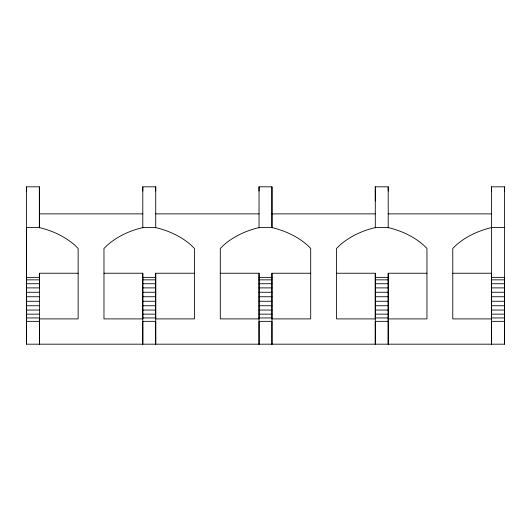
<?xml version="1.0" encoding="UTF-8"?>
<svg xmlns="http://www.w3.org/2000/svg" width="531" height="531" viewBox="0 0 531 531"><rect width="100%" height="100%" fill="white"/><g stroke="black" fill="none" stroke-linecap="round" stroke-linejoin="round"><path stroke-width="0.8" d="M504.443 227.573L491.527 227.573A76.696 54.228 0 0 0 456.248 245.056L452.784 248.442L452.777 318.905L491.527 318.905L491.533 186.819L504.45 186.819L504.45 344.181L26.55 344.181L26.557 186.819L39.354 186.819L39.473 227.925M39.354 186.819L39.347 227.567A76.776 54.288 0 0 1 74.645 245.056L78.143 248.462L78.143 318.899L39.467 318.899M78.143 273.233L39.4 273.233L39.467 344.181L39.467 321.348L26.61 321.361L26.55 344.181M103.976 273.233L142.793 273.233L142.793 318.899L103.976 318.899L103.976 248.442L107.468 245.043A76.65 54.202 0 0 1 142.793 227.573L155.709 227.573A76.696 54.228 0 0 1 190.994 245.056L194.459 248.435L194.459 318.899L155.709 318.899L155.709 273.233L194.459 273.233M142.799 227.925L142.799 186.819L155.716 186.819L155.716 191.041M155.716 186.819L155.716 227.925M271.958 227.925L271.958 186.819L259.042 186.819L259.042 227.925M220.292 273.239L259.042 273.239L259.042 318.899L220.292 318.899L220.292 248.435L223.757 245.056A76.696 54.228 0 0 1 259.042 227.573L271.958 227.573A76.696 54.228 0 0 1 307.237 245.056L310.701 248.435L310.701 318.905L271.952 318.899L271.958 273.239L310.701 273.239M271.958 227.573L271.958 186.819M375.284 200.95L375.291 186.819L388.207 186.819L388.207 191.041M336.535 273.239L375.284 273.239L375.284 318.905L336.535 318.905L336.535 248.435L339.999 245.056A76.696 54.228 0 0 1 375.284 227.573L388.201 227.573A76.696 54.228 0 0 1 423.486 245.056L426.951 248.442L426.951 318.905L388.201 318.905L388.201 273.239L426.951 273.239M375.291 227.925L375.291 186.819M388.207 227.925L388.207 186.819M39.394 227.733L39.473 213.867L142.799 213.874M39.473 213.867L39.347 227.567L26.55 227.567L26.61 321.361M388.201 318.905L388.201 344.181L388.201 273.239M26.55 277.394L39.407 277.374M26.557 279.864L39.413 279.85M26.57 283.746L39.427 283.727M26.577 287.908L39.433 287.888L39.4 273.233M26.583 292.276L39.44 292.262M26.59 296.763L39.447 296.749M26.596 301.283L39.453 301.263M26.603 305.75L39.46 305.73M26.61 310.071L39.467 310.051M26.61 314.166L39.467 314.146M26.61 317.956L39.467 317.936L39.467 344.181M155.716 213.874L259.042 213.874M271.958 213.874L375.291 213.874M388.207 213.874L491.533 213.874M452.777 273.239L491.527 273.239L491.533 344.181L491.533 321.348L504.45 321.348M142.793 277.374L155.709 277.374M259.042 277.374L271.958 277.374L271.958 344.181L271.958 321.348L259.042 321.348L259.042 344.181L259.042 273.239M375.284 277.374L388.042 277.374M491.527 277.374L504.443 277.374L504.45 344.181M142.793 279.85L155.709 279.85M259.042 279.85L271.958 279.85M375.284 279.85L388.042 279.85M491.527 279.85L504.443 279.85M142.793 283.727L155.709 283.727M259.042 283.727L271.958 283.727M375.284 283.733L388.042 283.727M491.527 283.733L504.443 283.733M142.799 287.895L155.709 287.888M259.042 287.895L271.958 287.895M375.284 287.895L388.042 287.895M491.527 287.895L504.443 287.895M142.799 292.262L155.716 292.262M259.042 292.262L271.958 292.262M375.284 292.262L388.042 292.262M491.527 292.262L504.443 292.262M142.799 296.749L155.716 296.749M259.042 296.749L271.958 296.749M375.284 296.749L388.042 296.749M491.533 296.749L504.443 296.749M142.799 301.269L155.716 301.263M259.042 301.269L271.958 301.269M375.284 301.269L388.042 301.269M491.533 301.269L504.443 301.269M142.799 305.73L155.716 305.73M259.042 305.73L271.958 305.73M375.284 305.73L388.042 305.73M491.533 305.73L504.443 305.73M142.799 310.051L155.716 310.051M259.042 310.051L271.958 310.051M375.284 310.051L388.042 310.051M491.533 310.051L504.45 310.051M142.799 314.146L155.716 314.146M259.042 314.146L271.958 314.146M375.284 314.146L388.042 314.146M491.533 314.146L504.45 314.146M142.799 317.936L155.716 317.936M259.042 317.936L271.958 317.936M375.284 317.936L388.042 317.936M491.533 317.936L504.45 317.936M388.042 321.348L375.284 321.348L375.284 344.181L375.284 273.239M504.45 186.819L504.45 191.041M491.533 186.819L491.533 191.041M271.958 273.239L271.958 277.374M259.042 186.819L259.042 191.041M142.799 186.819L142.799 191.041M26.557 186.819L26.557 191.034M155.709 273.233L155.716 344.181L155.716 321.348L142.799 321.348L142.799 344.181L142.793 273.233"/></g></svg>
